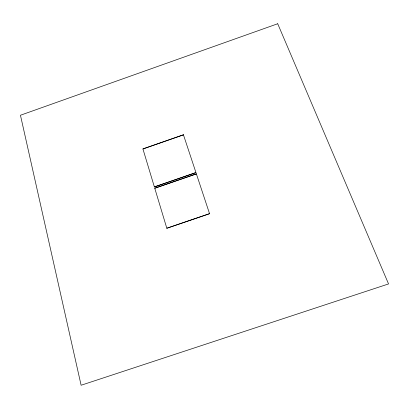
<?xml version="1.0" encoding="UTF-8"?>
<svg xmlns="http://www.w3.org/2000/svg" width="409" height="409" viewBox="0 0 409 409"><rect width="100%" height="100%" fill="white"/><g stroke="black" fill="none" stroke-linecap="round" stroke-linejoin="round"><path stroke-width="0.61" d="M142.956 148.978L183.462 134.852M154.351 186.898L195.937 172.552M154.781 188.263L196.392 173.912M166.79 228.227L209.541 213.651M277.711 23.753L20.45 115.241L81.115 385.247L388.55 283.933L277.711 23.753M183.426 134.776L142.915 148.902L154.392 186.964L195.962 172.618L183.426 134.776M196.361 173.845L154.74 188.196L166.831 228.283L209.566 213.713L196.361 173.845"/></g></svg>
